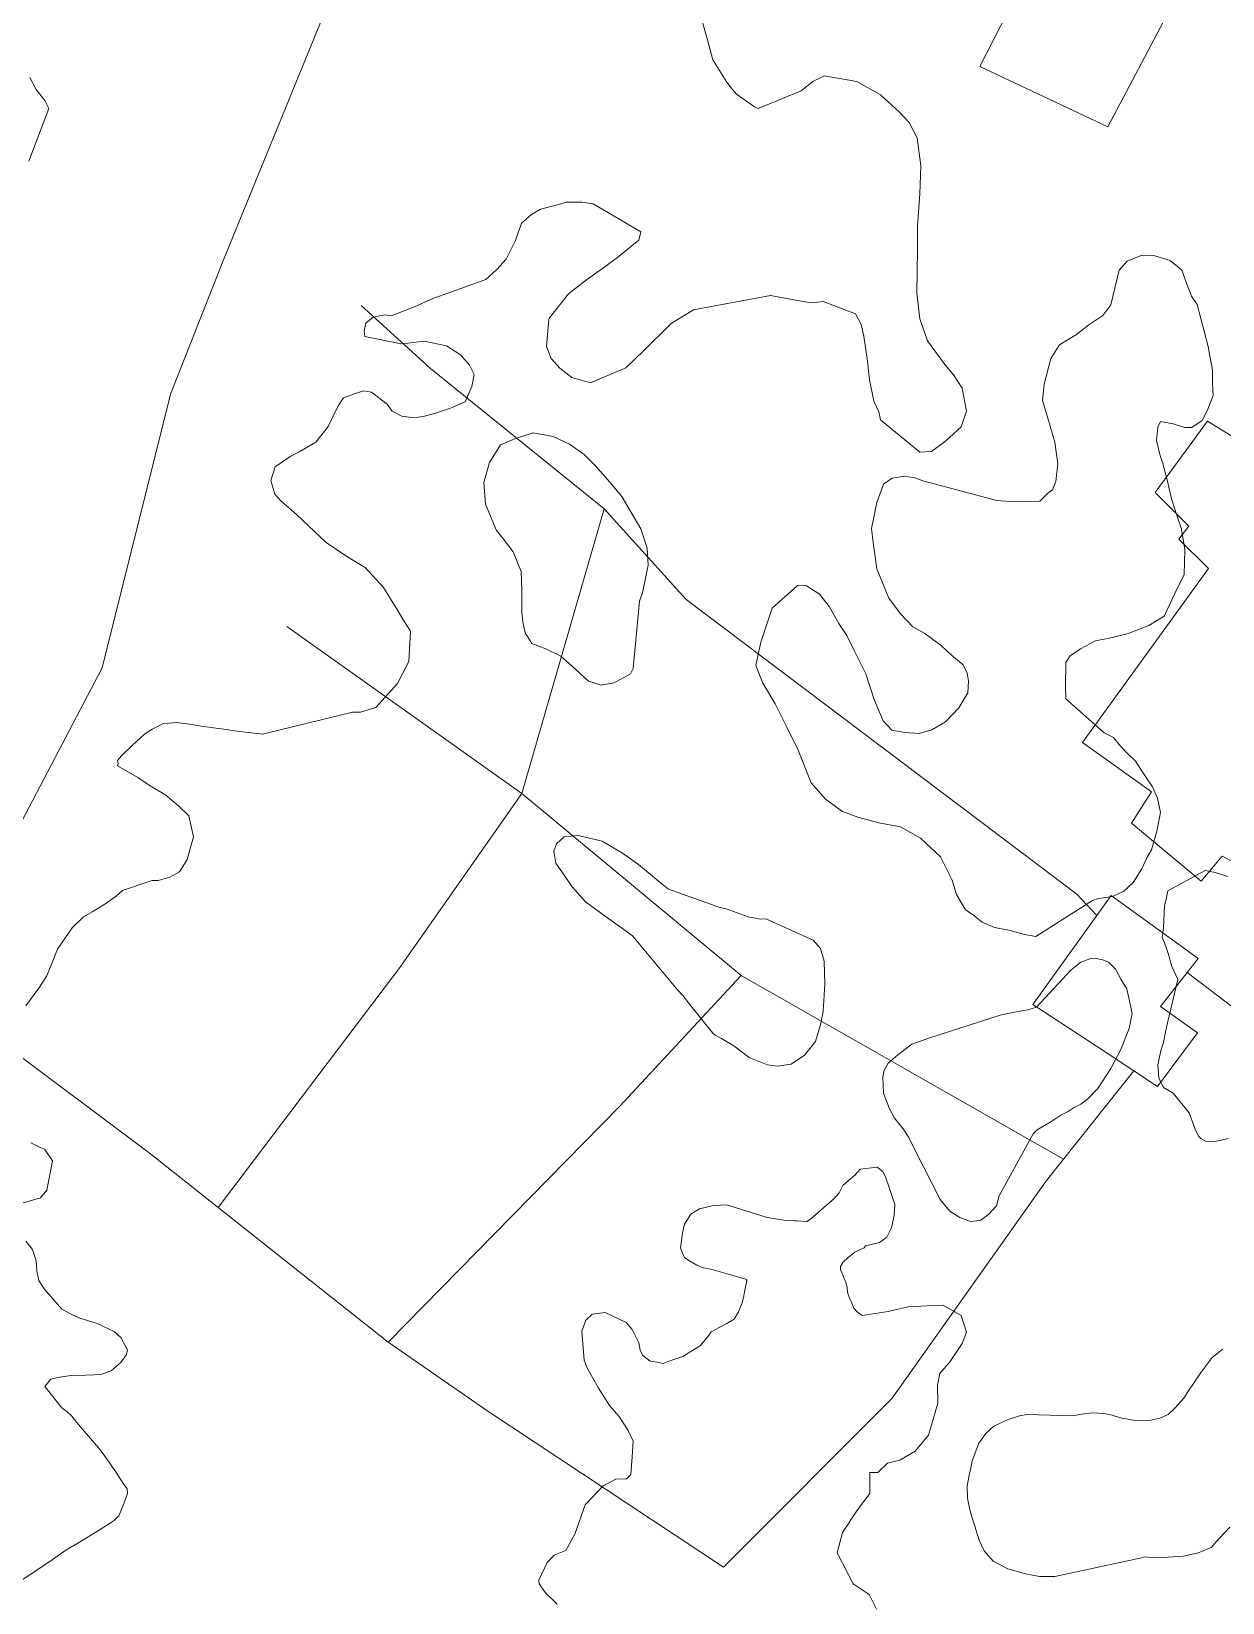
# Model space of a CAD drawing. Header units: metres. Extents: x 4652992 to 4879070, y 2074171 to 2309877.
# Drawn here: x 4653400.1 to 4653462.3, y 2306542.8 to 2306624.8 of the extents above; entities that cross this region are included whole.
import ezdxf

# ---------------------------------------------------------------- set-up
doc = ezdxf.new("R2010")
doc.units = ezdxf.units.M
doc.header["$MEASUREMENT"] = 0
for name, color, linetype, lineweight in [('Level 1', 2, 'Continuous', 0), ('Level 30', 5, 'Continuous', 0), ('Level 37', 3, 'Continuous', 0), ('Level 40', 1, 'Continuous', 0)]:
    doc.layers.add(name, color=color, linetype=linetype, lineweight=lineweight)

msp = doc.modelspace()

# ---------------------------------------------------------------- linework, layer by layer
at = {"layer": 'Level 1'}
msp.add_polyline3d([(4653398.48633, 2306581.433108, 1437), (4653403.820925, 2306591.604128, 1436), (4653407.390078, 2306605.893313, 1435), (4653410.162112, 2306612.90729, 1434), (4653415.228274, 2306625.303896, 1433)], dxfattribs=at)
at = {"layer": 'Level 30', "color": 1}
for points in [[(4653459.188326, 2306625.315354, 1444.032747), (4653456.312483, 2306619.854096, 1444.032747), (4653449.623835, 2306623.005743, 1444.032747), (4653452.567248, 2306628.768494, 1443.321529), (4653459.188326, 2306625.315354, 1444.032747)], [(4653461.512886, 2306604.485642, 1444.032747), (4653463.622907, 2306603.174321, 1444.032747), (4653464.778495, 2306604.454253, 1444.032747), (4653472.598604, 2306598.491617, 1445.455184), (4653476.775004, 2306595.429734, 1445.455184), (4653476.266867, 2306594.742184, 1445.455184), (4653465.458395, 2306580.117439, 1445.455184), (4653462.264511, 2306581.767479, 1444.743966), (4653461.169398, 2306580.470008, 1444.743966), (4653457.541461, 2306583.497815, 1444.743966), (4653458.577256, 2306585.132699, 1444.743966), (4653454.979689, 2306587.701206, 1444.032747), (4653461.565691, 2306596.781977, 1444.032747), (4653460.012268, 2306598.313984, 1444.032747), (4653460.525236, 2306599.000043, 1444.032747), (4653458.772428, 2306600.765526, 1444.032747), (4653461.512886, 2306604.485642, 1444.032747)], [(4653460.979045, 2306572.548609, 1445.717451), (4653458.899691, 2306569.742261, 1445.717451), (4653457.661802, 2306570.562503, 1445.717451), (4653456.224486, 2306571.514887, 1445.717451), (4653452.398743, 2306574.024701, 1445.317451), (4653455.727628, 2306578.665091, 1445.317451), (4653456.475372, 2306579.70743, 1445.317451), (4653461.026396, 2306576.420862, 1445.717451), (4653460.450244, 2306575.68675, 1445.717451), (4653459.059835, 2306573.915144, 1445.717451), (4653460.979045, 2306572.548609, 1445.717451)]]:
    msp.add_polyline3d(points, dxfattribs=at)
at = {"layer": 'Level 37'}
for q in [(4653430.020478, 2306599.898007, 1440.317451), (4653413.465945, 2306593.7673, 1438.517451)]:
    msp.add_line((4653425.724096, 2306585.033626, 1441.117451), q, dxfattribs=at)
for points in [[(4653455.727628, 2306578.665091, 1443.917451), (4653454.687002, 2306579.777648, 1443.917451), (4653434.306546, 2306595.169901, 1441.717451), (4653430.020478, 2306599.898007, 1440.317451), (4653420.964324, 2306607.223409, 1438.317451), (4653417.340776, 2306610.520698, 1437.117451)], [(4653409.88076, 2306563.420436, 1442.494646), (4653419.36746, 2306575.958787, 1441.517451), (4653425.724096, 2306585.033626, 1441.117451), (4653437.175294, 2306575.543995, 1443.317451)], [(4653412.832582, 2306497.35109, 1449.751957), (4653433.368377, 2306513.632206, 1448.251957), (4653446.112858, 2306524.745027, 1447.851957), (4653456.818083, 2306534.908913, 1446.917451), (4653464.205123, 2306543.110028, 1446.917451), (4653479.65731, 2306561.053187, 1445.317451), (4653475.082047, 2306564.539008, 1445.411015), (4653460.450244, 2306575.68675, 1445.710232)], [(4653453.996428, 2306565.948182, 1445.317451), (4653437.175294, 2306575.543995, 1443.317451), (4653430.823573, 2306568.692468, 1443.517451), (4653418.749063, 2306556.387757, 1443.917451)], [(4653457.661802, 2306570.562503, 1445.317451), (4653453.996428, 2306565.948182, 1445.317451), (4653453.11139, 2306564.834012, 1445.317451), (4653445.042003, 2306553.472976, 1445.717451), (4653436.244655, 2306544.645892, 1446.917451), (4653423.953618, 2306552.790138, 1445.517451), (4653418.749063, 2306556.387757, 1443.917451), (4653409.88076, 2306563.420436, 1442.494646), (4653406.283123, 2306566.273408, 1441.917451), (4653398.235889, 2306572.288965, 1440.517451)]]:
    msp.add_polyline3d(points, dxfattribs=at)
at = {"layer": 'Level 40', "color": 3, "elevation": 1444.806355, "flags": 128}
msp.add_lwpolyline([(4653430.523619, 2306590.814062), (4653429.874304, 2306590.697773), (4653429.211835, 2306590.900825), (4653428.356929, 2306591.694494), (4653427.75662, 2306592.202917), (4653426.974329, 2306592.586946), (4653426.251711, 2306592.880605), (4653425.892981, 2306593.423171), (4653425.776024, 2306593.999728), (4653425.718858, 2306594.485834), (4653425.726724, 2306595.67275), (4653425.687788, 2306596.630636), (4653425.271962, 2306597.659121), (4653424.718335, 2306598.396637), (4653424.403816, 2306598.772484), (4653423.824258, 2306600.148515), (4653423.741259, 2306601.272796), (4653424.035198, 2306602.326048), (4653424.614953, 2306603.246123), (4653425.386792, 2306603.575752), (4653426.309125, 2306603.876931), (4653427.363687, 2306603.678344), (4653428.220682, 2306603.279607), (4653428.971115, 2306602.742739), (4653429.555329, 2306602.158084), (4653430.31866, 2306601.302421), (4653430.946945, 2306600.551327), (4653431.409118, 2306599.752377), (4653431.930998, 2306598.863099), (4653432.271274, 2306597.849681), (4653432.326075, 2306596.968933), (4653432.030715, 2306595.520573), (4653431.862152, 2306595.07723), (4653431.538745, 2306591.574728), (4653431.40122, 2306591.283648), (4653430.96245, 2306591.048871), (4653430.523619, 2306590.814062)], dxfattribs=at)
at = {"layer": 'Level 40', "color": 3}
for points in [[(4653435.001321, 2306625.858405, 1443.4642), (4653435.412963, 2306624.389783, 1443.4642), (4653435.699233, 2306623.347355, 1443.4642), (4653436.392723, 2306622.240713, 1443.4642), (4653436.62455, 2306621.910402, 1443.4642), (4653436.925784, 2306621.553734, 1443.4642), (4653437.873444, 2306620.887752, 1443.4642), (4653438.050005, 2306620.805227, 1443.4642), (4653440.308215, 2306621.723184, 1445.2642), (4653440.915746, 2306622.219322, 1445.2642), (4653441.500003, 2306622.504862, 1445.2642), (4653443.200826, 2306622.216426, 1445.2642), (4653444.435214, 2306621.518263, 1445.2642), (4653445.436874, 2306620.611306, 1445.2642), (4653445.943978, 2306620.069266, 1445.2642), (4653446.356388, 2306619.269657, 1445.2642), (4653446.539145, 2306617.817297, 1445.2642), (4653446.498005, 2306616.350638, 1445.2642), (4653446.372738, 2306614.68575, 1445.2642), (4653446.36534, 2306613.406134, 1445.2642), (4653446.35159, 2306612.29139, 1445.2642), (4653446.343659, 2306611.167209, 1445.2642), (4653446.494363, 2306609.828497, 1445.2642), (4653446.89723, 2306608.673228, 1445.2642), (4653447.793073, 2306607.441669, 1445.2642), (4653448.251658, 2306606.898535, 1445.2642), (4653448.696995, 2306606.196922, 1445.2642), (4653448.927415, 2306604.997518, 1445.2642), (4653448.653095, 2306604.190382, 1445.2642), (4653447.856441, 2306603.451236, 1445.2642), (4653447.098866, 2306602.892125, 1445.2642), (4653446.494351, 2306602.867841, 1445.2642), (4653444.442455, 2306604.555039, 1443.8642), (4653444.35208, 2306604.968169, 1443.8642), (4653444.087531, 2306605.533774, 1443.8642), (4653443.864529, 2306606.638825, 1443.8642), (4653443.745675, 2306607.748704, 1443.8642), (4653443.571661, 2306608.92332, 1443.8642), (4653443.435847, 2306609.523129, 1443.8642), (4653443.142887, 2306610.088359, 1443.8642), (4653441.446503, 2306610.731256, 1443.4642), (4653440.865999, 2306610.662455, 1443.4642), (4653440.189337, 2306610.758934, 1443.4642), (4653439.363821, 2306610.915299, 1443.4642), (4653438.694012, 2306611.04217, 1443.4642), (4653434.688355, 2306610.287715, 1441.6642), (4653433.5261, 2306609.576876, 1441.6642), (4653432.067753, 2306608.155314, 1441.6642), (4653431.146598, 2306607.274033, 1441.6642), (4653429.304288, 2306606.475735, 1441.6642), (4653428.330476, 2306606.767235, 1441.6642), (4653427.715837, 2306607.254876, 1441.6642), (4653427.259044, 2306607.755887, 1441.6642), (4653427.020055, 2306608.38341, 1441.6642), (4653427.141409, 2306609.790039, 1441.6642), (4653427.170461, 2306609.876479, 1441.6642), (4653428.157039, 2306611.130578, 1441.6642), (4653429.092998, 2306611.855044, 1441.6642), (4653429.936098, 2306612.446016, 1441.6642), (4653430.713223, 2306613.025819, 1441.6642), (4653431.822525, 2306613.93475, 1441.6642), (4653431.927333, 2306614.369288, 1441.6642), (4653429.445841, 2306615.828434, 1440.6642), (4653428.858799, 2306615.923656, 1440.6642), (4653428.051691, 2306615.912874, 1440.6642), (4653427.518942, 2306615.762015, 1440.6642), (4653426.701121, 2306615.552461, 1440.6642), (4653426.22195, 2306615.28051, 1440.6642), (4653425.705143, 2306614.826082, 1440.6642), (4653425.389266, 2306613.909191, 1440.6642), (4653424.903187, 2306612.948553, 1440.6642), (4653424.429445, 2306612.395637, 1440.6642), (4653423.840684, 2306611.883892, 1440.6642), (4653421.612292, 2306611.07604, 1442.8642), (4653421.086754, 2306610.87953, 1442.8642), (4653420.127204, 2306610.456734, 1442.8642), (4653418.899686, 2306609.986079, 1442.8642), (4653418.581039, 2306610.039205, 1442.8642), (4653417.966255, 2306609.917562, 1442.8642), (4653417.581722, 2306609.594273, 1442.8642), (4653417.496101, 2306609.177168, 1442.8642), (4653417.540703, 2306608.904582, 1442.8642), (4653419.345947, 2306608.544825, 1444.2642), (4653419.78257, 2306608.557856, 1444.2642), (4653420.621962, 2306608.652167, 1444.2642), (4653421.792628, 2306608.415892, 1444.2642), (4653422.521399, 2306607.950407, 1444.2642), (4653422.9991, 2306607.409676, 1444.2642), (4653423.233694, 2306606.912008, 1444.2642), (4653423.122526, 2306606.293187, 1444.2642), (4653422.767239, 2306605.484794, 1444.2642), (4653421.998531, 2306605.163509, 1444.2642), (4653421.222103, 2306604.893809, 1444.2642), (4653420.64864, 2306604.745722, 1444.2642), (4653420.106136, 2306604.656863, 1444.2642), (4653419.455581, 2306604.745655, 1444.2642), (4653418.963659, 2306605.000297, 1444.2642), (4653418.702855, 2306605.375101, 1444.2642), (4653417.886394, 2306606.00436, 1444.2642), (4653417.459798, 2306606.061552, 1444.2642), (4653417.040293, 2306605.922225, 1444.2642), (4653416.428809, 2306605.704916, 1444.2642), (4653416.116979, 2306605.240865, 1444.2642), (4653415.628375, 2306604.204302, 1444.2642), (4653414.978186, 2306603.379622, 1444.2642), (4653414.149784, 2306602.901493, 1444.2642), (4653413.629868, 2306602.642073, 1444.2642), (4653412.854901, 2306602.102203, 1444.2642), (4653412.625318, 2306601.391585, 1444.2642), (4653412.841599, 2306600.672885, 1444.2642), (4653413.151688, 2306600.328891, 1444.2642), (4653413.97463, 2306599.601917, 1444.2642), (4653415.519662, 2306598.146902, 1444.2642), (4653416.593662, 2306597.410681, 1444.2642), (4653417.552131, 2306596.836158, 1444.2642), (4653418.514824, 2306595.799432, 1444.2642), (4653419.244427, 2306594.608675, 1444.2642), (4653419.603634, 2306593.999181, 1444.2642), (4653419.922495, 2306593.517, 1444.2642), (4653419.821522, 2306591.934926, 1444.2642), (4653419.237065, 2306590.777818, 1444.2642), (4653418.115518, 2306589.534036, 1444.2642), (4653417.313615, 2306589.283845, 1444.2642), (4653416.897062, 2306589.291046, 1444.2642), (4653412.193662, 2306588.142709, 1442.4642), (4653410.865506, 2306588.294152, 1442.4642), (4653410.291319, 2306588.37693, 1442.4642), (4653409.647926, 2306588.469686, 1442.4642), (4653409.120224, 2306588.544639, 1442.4642), (4653408.397962, 2306588.666524, 1442.4642), (4653407.69052, 2306588.740248, 1442.4642), (4653406.990523, 2306588.679471, 1442.4642), (4653406.436994, 2306588.405952, 1442.4642), (4653406.03184, 2306588.135681, 1442.4642), (4653405.410057, 2306587.572616, 1442.4642), (4653404.842474, 2306587.011404, 1442.4642), (4653404.620095, 2306586.755433, 1442.4642), (4653404.654411, 2306586.581994, 1442.4642), (4653404.633002, 2306586.478138, 1442.4642), (4653405.682461, 2306585.88347, 1444.8642), (4653406.335539, 2306585.441642, 1444.8642), (4653407.147704, 2306584.951811, 1444.8642), (4653407.812521, 2306584.39125, 1444.8642), (4653408.3435, 2306583.877901, 1444.8642), (4653408.58487, 2306582.779759, 1444.8642), (4653408.258101, 2306581.602816, 1444.8642), (4653407.85924, 2306580.95529, 1444.8642), (4653407.366028, 2306580.664897, 1444.8642), (4653406.747868, 2306580.497305, 1444.8642), (4653406.439574, 2306580.495311, 1444.8642), (4653404.886548, 2306579.975732, 1446.2642), (4653404.558052, 2306579.684382, 1446.2642), (4653403.919413, 2306579.223307, 1446.2642), (4653403.301818, 2306578.859155, 1446.2642), (4653402.852095, 2306578.603134, 1446.2642), (4653402.254073, 2306578.028314, 1446.2642), (4653401.503663, 2306576.911426, 1446.2642), (4653400.93241, 2306575.514612, 1446.2642), (4653400.520254, 2306574.875515, 1446.2642), (4653399.837931, 2306573.960644, 1446.2642)], [(4653399.995683, 2306618.054453, 1442.0642), (4653401.040272, 2306620.805345, 1442.0642), (4653400.842355, 2306621.225478, 1442.0642), (4653400.385131, 2306621.796855, 1442.0642), (4653400.046763, 2306622.428564, 1442.0642)], [(4653461.224944, 2306604.521566, 1447.606355), (4653460.687012, 2306604.152547, 1447.606355), (4653460.299614, 2306604.147304, 1447.606355), (4653459.719332, 2306604.335433, 1447.606355), (4653459.049276, 2306604.46207, 1447.606355), (4653458.913821, 2306604.173783, 1447.606355), (4653458.851031, 2306603.47935, 1447.606355), (4653459.011634, 2306602.742669, 1447.606355), (4653459.158779, 2306602.322453, 1447.606355), (4653459.378612, 2306601.496051, 1447.606355), (4653459.627178, 2306600.428689, 1447.606355), (4653459.818309, 2306599.843127, 1447.606355), (4653460.156611, 2306598.83727, 1447.606355), (4653460.330757, 2306597.78376, 1447.606355), (4653460.295004, 2306596.455525, 1447.606355), (4653459.919103, 2306595.740827, 1447.606355), (4653459.241596, 2306594.297045, 1447.606355), (4653458.448944, 2306593.817335, 1447.606355), (4653457.357949, 2306593.393464, 1447.606355), (4653456.461558, 2306593.168699, 1447.606355), (4653455.654801, 2306593.005635, 1447.606355), (4653454.876566, 2306592.601267, 1447.606355), (4653454.337237, 2306592.230607, 1447.606355), (4653454.111533, 2306591.879715, 1447.606355), (4653454.090502, 2306590.625241, 1447.606355), (4653454.11729, 2306589.990942, 1447.606355), (4653456.10968, 2306588.214406, 1449.406354), (4653456.599913, 2306587.965796, 1449.406354), (4653456.969993, 2306587.504299, 1449.406354), (4653457.355301, 2306587.118427, 1449.406354), (4653457.74059, 2306586.732574, 1449.406354), (4653458.09539, 2306586.195516, 1449.406354), (4653458.450183, 2306585.65847, 1449.406354), (4653458.627577, 2306585.389952, 1449.406354), (4653458.89277, 2306584.791187, 1449.406354), (4653459.053149, 2306584.055044, 1449.406354), (4653458.839924, 2306582.996158, 1449.406354), (4653458.582752, 2306582.102251, 1449.406354), (4653458.342574, 2306581.67603, 1449.406354), (4653458.071888, 2306581.098422, 1449.406354), (4653457.621876, 2306580.397079, 1449.406354), (4653457.143106, 2306579.936526, 1449.406354), (4653456.545911, 2306579.654991, 1449.406354), (4653455.830249, 2306579.552522, 1449.406354), (4653455.501958, 2306579.456499, 1449.406354), (4653452.550051, 2306577.572499, 1447.206354), (4653451.952107, 2306577.683618, 1447.206354), (4653451.145151, 2306577.912435, 1447.206354), (4653450.397475, 2306578.051386, 1447.206354), (4653449.75518, 2306578.328489, 1447.206354), (4653449.218329, 2306578.743753, 1447.206354), (4653448.875091, 2306578.965303, 1447.206354), (4653448.415023, 2306579.760681, 1447.206354), (4653448.179359, 2306580.514314, 1447.206354), (4653447.571749, 2306581.73146, 1447.206354), (4653446.528527, 2306582.71434, 1447.206354), (4653445.483036, 2306583.303437, 1447.206354), (4653444.360343, 2306583.512631, 1447.206354), (4653443.252777, 2306583.79789, 1447.206354), (4653442.459923, 2306584.103412, 1447.206354), (4653441.57884, 2306584.74098, 1447.206354), (4653440.818836, 2306585.592718, 1447.206354), (4653440.153638, 2306587.294587, 1447.206354), (4653439.545675, 2306588.512437, 1447.206354), (4653438.937713, 2306589.730289, 1447.206354), (4653438.298857, 2306590.796183, 1447.206354), (4653437.944269, 2306591.730043, 1447.206354), (4653438.191423, 2306592.945476, 1447.206354), (4653438.786769, 2306594.726013, 1447.206354), (4653440.112987, 2306595.895893, 1447.206354), (4653440.577629, 2306595.887503, 1447.206354), (4653441.264554, 2306595.443444, 1447.206354), (4653441.755467, 2306594.799813, 1447.206354), (4653442.274975, 2306593.914461, 1447.206354), (4653442.691013, 2306593.284908, 1447.206354), (4653443.076232, 2306592.503541, 1447.206354), (4653443.683777, 2306591.286525, 1447.206354), (4653444.110872, 2306589.945637, 1447.206354), (4653444.584177, 2306588.832502, 1447.206354), (4653445.03098, 2306588.354885, 1447.206354), (4653445.704321, 2306588.229043, 1447.206354), (4653446.467738, 2306588.165174, 1447.206354), (4653447.127568, 2306588.357049, 1447.206354), (4653447.833376, 2306588.776631, 1447.206354), (4653448.525713, 2306589.513701, 1447.206354), (4653448.993646, 2306590.292549, 1447.206354), (4653449.041749, 2306590.91359, 1447.206354), (4653448.969048, 2306591.32096, 1447.206354), (4653448.746872, 2306591.756323, 1447.206354), (4653448.150972, 2306592.261721, 1447.206354), (4653447.629776, 2306592.753151, 1447.206354), (4653446.750092, 2306593.390572, 1447.206354), (4653446.123265, 2306593.744372, 1447.206354), (4653445.48311, 2306594.415729, 1447.206354), (4653444.87368, 2306595.238875, 1447.206354), (4653444.253137, 2306596.772893, 1447.206354), (4653444.066004, 2306598.146651, 1447.206354), (4653443.980142, 2306598.871384, 1447.206354), (4653444.257137, 2306600.236249, 1447.206354), (4653444.606689, 2306601.19362, 1447.206354), (4653445.057417, 2306601.502204, 1447.206354), (4653445.701577, 2306601.616916, 1447.206354), (4653446.224782, 2306601.518344, 1447.206354), (4653446.65783, 2306601.358081, 1447.206354), (4653450.511753, 2306600.336296, 1445.406354), (4653451.200795, 2306600.28531, 1445.406354), (4653451.665215, 2306600.276637, 1445.406354), (4653452.054751, 2306600.282065, 1445.406354), (4653452.75889, 2306600.30702, 1445.406354), (4653453.150255, 2306600.706148, 1445.406354), (4653453.420721, 2306600.891586, 1445.406354), (4653453.587599, 2306601.332942, 1445.406354), (4653453.696931, 2306602.257863, 1445.406354), (4653453.537777, 2306603.390904, 1445.406354), (4653453.169614, 2306604.642097, 1445.406354), (4653452.88967, 2306605.561474, 1445.406354), (4653452.983688, 2306606.41008, 1445.406354), (4653453.334645, 2306607.761153, 1445.406354), (4653453.787107, 2306608.462827, 1445.406354), (4653454.672639, 2306609.003572, 1445.406354), (4653455.318409, 2306609.510859, 1445.406354), (4653456.038751, 2306610.003866, 1445.406354), (4653456.460106, 2306610.553435, 1445.406354), (4653456.902222, 2306612.357575, 1445.406354), (4653457.308093, 2306612.831061, 1445.406354), (4653458.071944, 2306613.157797, 1445.406354), (4653458.759173, 2306613.105845, 1445.406354), (4653459.565003, 2306612.874096, 1445.406354), (4653460.160325, 2306612.367873, 1445.406354), (4653460.411259, 2306611.691216, 1445.406354), (4653460.662198, 2306611.014543, 1445.406354), (4653460.958965, 2306610.56506, 1445.406354), (4653461.539839, 2306608.383208, 1447.606355), (4653461.612511, 2306607.97741, 1447.606355), (4653461.757863, 2306607.165773, 1447.606355), (4653461.769651, 2306606.457786, 1447.606355), (4653461.796663, 2306605.825285, 1447.606355), (4653461.480372, 2306605.022361, 1447.606355), (4653461.224944, 2306604.521566, 1447.606355)], [(4653437.541302, 2306578.602232, 1445.864198), (4653438.173416, 2306578.484861, 1445.864198), (4653438.461356, 2306578.489793, 1445.864198), (4653440.930795, 2306577.379342, 1446.664197), (4653441.304875, 2306576.938558, 1446.664197), (4653441.494205, 2306576.288862, 1446.664197), (4653441.539287, 2306575.090426, 1446.664197), (4653441.456028, 2306573.657841, 1446.664197), (4653441.317711, 2306572.976034, 1446.664197), (4653441.04537, 2306572.09733, 1446.664197), (4653440.475945, 2306571.376389, 1446.664197), (4653439.771569, 2306570.911118, 1446.664197), (4653439.072103, 2306570.800006, 1446.664197), (4653438.542248, 2306570.873173, 1446.664197), (4653437.584085, 2306571.26089, 1446.664197), (4653436.796256, 2306571.862397, 1446.664197), (4653436.144304, 2306572.252329, 1446.664197), (4653435.816382, 2306572.4303, 1446.664197), (4653435.695058, 2306572.525006, 1446.664197), (4653434.550576, 2306573.957349, 1445.264198), (4653434.128509, 2306574.485574, 1445.264198), (4653433.843122, 2306574.795292, 1445.264198), (4653431.508378, 2306577.603397, 1444.064198), (4653430.979757, 2306577.996088, 1444.064198), (4653430.463713, 2306578.35266, 1444.064198), (4653429.046655, 2306579.387357, 1444.064198), (4653428.359491, 2306580.175129, 1444.064198), (4653427.502935, 2306581.407834, 1444.064198), (4653427.389371, 2306582.024474, 1444.064198), (4653427.539497, 2306582.419375, 1444.064198), (4653427.932049, 2306582.770804, 1444.064198), (4653428.660298, 2306582.843539, 1444.064198), (4653429.924881, 2306582.547828, 1444.064198), (4653430.983485, 2306581.919175, 1444.064198), (4653431.814579, 2306581.33909, 1444.064198), (4653432.850693, 2306580.470829, 1444.064198), (4653433.370958, 2306580.043849, 1444.064198), (4653436.050122, 2306579.089831, 1445.864198), (4653436.384402, 2306579.025481, 1445.864198), (4653436.964929, 2306578.818112, 1445.864198), (4653437.541302, 2306578.602232, 1445.864198)], [(4653462.591262, 2306567.02156, 1453.464197), (4653462.226743, 2306566.933683, 1453.464197), (4653461.784379, 2306566.85307, 1453.464197), (4653461.435291, 2306566.866644, 1453.464197), (4653461.154743, 2306567.022183, 1453.464197), (4653461.030278, 2306567.151177, 1453.464197), (4653460.862948, 2306567.520784, 1453.464197), (4653460.544956, 2306568.373081, 1453.464197), (4653459.721373, 2306569.398126, 1453.464197), (4653459.205363, 2306569.684235, 1453.464197), (4653458.968718, 2306570.201821, 1453.464197), (4653458.908664, 2306570.865369, 1453.464197), (4653459.061802, 2306571.609827, 1453.464197), (4653459.214417, 2306572.040468, 1453.464197), (4653459.321065, 2306572.570717, 1453.464197), (4653459.419646, 2306573.060857, 1453.464197), (4653459.956922, 2306575.320498, 1451.064198), (4653459.639149, 2306576.01067, 1451.064198), (4653459.457378, 2306576.68416, 1451.064198), (4653459.283262, 2306577.215757, 1451.064198), (4653459.147424, 2306577.525795, 1451.064198), (4653459.207685, 2306578.040288, 1451.064198), (4653459.266243, 2306579.154056, 1451.064198), (4653459.3409, 2306579.525006, 1451.064198), (4653459.427091, 2306579.95327, 1451.064198), (4653461.384061, 2306581.020985, 1448.864198), (4653461.898062, 2306580.922175, 1448.864198), (4653462.562249, 2306580.714576, 1448.864198)], [(4653449.649608, 2306562.737793, 1448.664197), (4653449.130856, 2306562.699342, 1448.664197), (4653448.587916, 2306562.901461, 1448.664197), (4653448.064357, 2306563.240468, 1448.664197), (4653447.550932, 2306563.835725, 1448.664197), (4653446.2075, 2306566.467785, 1447.064198), (4653445.918357, 2306567.080768, 1447.064198), (4653445.622061, 2306567.523565, 1447.064198), (4653445.174824, 2306568.081299, 1447.064198), (4653444.904768, 2306568.578688, 1447.064198), (4653444.593194, 2306569.393514, 1447.064198), (4653444.555412, 2306570.233417, 1447.064198), (4653444.638385, 2306570.587852, 1447.064198), (4653444.838669, 2306570.951413, 1447.064198), (4653445.343039, 2306571.398945, 1447.064198), (4653446.0807, 2306571.956642, 1447.064198), (4653447.022096, 2306572.276189, 1447.064198), (4653450.680049, 2306573.467653, 1448.464197), (4653451.175222, 2306573.579335, 1448.464197), (4653451.79362, 2306573.689015, 1448.464197), (4653452.134075, 2306573.744307, 1448.464197), (4653452.590028, 2306573.890778, 1448.464197), (4653454.36574, 2306575.817725, 1450.864198), (4653454.901939, 2306576.225461, 1450.864198), (4653455.372821, 2306576.408288, 1450.864198), (4653455.694868, 2306576.426221, 1450.864198), (4653456.041122, 2306576.360573, 1450.864198), (4653456.340626, 2306576.236753, 1450.864198), (4653456.701511, 2306575.861839, 1450.864198), (4653456.9835, 2306575.351658, 1450.864198), (4653457.289816, 2306574.844525, 1450.864198), (4653457.565626, 2306573.558054, 1450.864198), (4653457.414761, 2306572.764026, 1450.864198), (4653456.98985, 2306571.670089, 1450.864198), (4653456.459241, 2306570.679023, 1450.864198), (4653455.775862, 2306569.635649, 1450.864198), (4653455.22517, 2306569.071291, 1450.864198), (4653454.891585, 2306568.822693, 1450.864198), (4653454.541492, 2306568.638386, 1450.864198), (4653454.229448, 2306568.440601, 1450.864198), (4653453.859271, 2306568.24433, 1450.864198), (4653453.384941, 2306567.924557, 1450.864198), (4653452.613399, 2306567.478732, 1450.864198), (4653452.410565, 2306567.263356, 1450.864198), (4653450.631684, 2306564.041114, 1448.664197), (4653450.486964, 2306563.509777, 1448.664197), (4653450.085645, 2306563.063258, 1448.664197), (4653449.649608, 2306562.737793, 1448.664197)], [(4653400.104105, 2306566.794362, 1455.6642), (4653400.8408, 2306566.455153, 1455.6642), (4653401.240385, 2306565.854946, 1455.6642), (4653400.941054, 2306564.321005, 1455.6642), (4653400.609604, 2306563.930825, 1455.6642), (4653399.538998, 2306563.613198, 1455.6642)], [(4653427.574476, 2306542.712817, 1448.664197), (4653426.968822, 2306543.307451, 1448.664197), (4653426.636894, 2306543.778081, 1448.664197), (4653426.613505, 2306543.958504, 1448.664197), (4653427.040075, 2306544.889479, 1447.464197), (4653427.410609, 2306545.266691, 1447.464197), (4653428.016168, 2306545.509587, 1447.464197), (4653428.48788, 2306546.366885, 1447.464197), (4653429.031924, 2306547.904425, 1447.464197), (4653429.970213, 2306548.889914, 1447.464197), (4653430.628102, 2306549.233672, 1447.464197), (4653431.195755, 2306549.262098, 1447.464197), (4653431.406186, 2306549.489765, 1447.464197), (4653431.49056, 2306550.403392, 1447.464197), (4653431.531069, 2306551.222413, 1447.464197), (4653431.278005, 2306551.77452, 1447.464197), (4653430.783917, 2306552.52336, 1447.464197), (4653430.306129, 2306553.093883, 1447.464197), (4653429.716129, 2306554.021024, 1447.464197), (4653429.111321, 2306555.076446, 1447.464197), (4653428.972515, 2306555.448692, 1447.464197), (4653428.849874, 2306556.963585, 1447.464197), (4653429.069541, 2306557.535695, 1447.464197), (4653429.402256, 2306557.862015, 1447.464197), (4653430.066938, 2306557.942671, 1447.464197), (4653431.165518, 2306557.425023, 1448.064198), (4653431.482182, 2306557.056365, 1448.064198), (4653431.833659, 2306556.354541, 1448.064198), (4653431.893983, 2306555.971077, 1448.064198), (4653432.020084, 2306555.710974, 1448.064198), (4653432.418729, 2306555.404366, 1448.064198), (4653432.678879, 2306555.356787, 1448.064198), (4653433.101312, 2306555.27953, 1448.064198), (4653433.454654, 2306555.40938, 1448.064198), (4653434.132756, 2306555.649951, 1448.064198), (4653435.05152, 2306556.222347, 1448.064198), (4653435.442312, 2306556.703721, 1448.064198), (4653435.612164, 2306556.927196, 1448.064198), (4653436.021373, 2306557.157622, 1448.064198), (4653436.418133, 2306557.360132, 1448.064198), (4653436.799696, 2306557.59859, 1448.064198), (4653437.025508, 2306557.975099, 1448.064198), (4653437.231043, 2306558.440145, 1448.064198), (4653437.30809, 2306558.820027, 1448.064198), (4653437.349307, 2306559.023243, 1448.064198), (4653437.384345, 2306559.195998, 1448.064198), (4653437.469236, 2306559.614551, 1448.064198), (4653437.414615, 2306559.685578, 1448.064198), (4653435.58609, 2306560.203104, 1446.864198), (4653435.192566, 2306560.280677, 1446.864198), (4653434.85559, 2306560.416952, 1446.864198), (4653434.447649, 2306560.655046, 1446.864198), (4653434.215397, 2306560.817399, 1446.864198), (4653434.085678, 2306561.099908, 1446.864198), (4653434.008932, 2306561.301372, 1446.864198), (4653434.103739, 2306562.107893, 1446.864198), (4653434.206605, 2306562.545446, 1446.864198), (4653434.540625, 2306563.067388, 1446.864198), (4653435.005393, 2306563.348769, 1446.864198), (4653435.65081, 2306563.510308, 1446.864198), (4653436.098406, 2306563.553228, 1446.864198), (4653436.398456, 2306563.568287, 1446.864198), (4653438.469771, 2306562.918486, 1447.664197), (4653438.727363, 2306562.871121, 1447.664197), (4653438.954806, 2306562.829314, 1447.664197), (4653439.49606, 2306562.738306, 1447.664197), (4653439.951682, 2306562.727069, 1447.664197), (4653440.05424, 2306562.728986, 1447.664197), (4653440.603071, 2306562.689447, 1447.664197), (4653440.791034, 2306562.819257, 1447.664197), (4653442.001954, 2306563.880961, 1449.064198), (4653442.277051, 2306564.189212, 1449.064198), (4653442.479483, 2306564.576489, 1449.064198), (4653442.764329, 2306564.841828, 1449.064198), (4653443.11039, 2306565.108905, 1449.064198), (4653443.380648, 2306565.420535, 1449.064198), (4653444.259521, 2306565.527586, 1449.064198), (4653444.570507, 2306565.309976, 1449.064198), (4653444.721483, 2306564.978488, 1449.064198), (4653444.87491, 2306564.513608, 1449.064198), (4653445.03374, 2306564.057228, 1449.064198), (4653445.185078, 2306563.585702, 1449.064198), (4653445.163184, 2306563.010818, 1449.064198)], [(4653445.163184, 2306563.010818, 1449.064198), (4653445.020505, 2306562.354267, 1449.064198), (4653444.765383, 2306561.876968, 1449.064198), (4653444.395568, 2306561.594495, 1449.064198), (4653443.66057, 2306561.415098, 1449.064198), (4653443.583469, 2306561.323424, 1449.064198), (4653443.096332, 2306561.087745, 1449.064198), (4653442.762387, 2306560.807588, 1449.064198), (4653442.476448, 2306560.555134, 1449.064198), (4653442.353838, 2306560.347525, 1449.064198), (4653442.355067, 2306560.184087, 1449.064198), (4653442.629124, 2306559.50492, 1450.664197), (4653442.678905, 2306559.33192, 1450.664197), (4653442.732159, 2306558.938779, 1450.664197), (4653442.83683, 2306558.662873, 1450.664197), (4653442.917486, 2306558.516656, 1450.664197), (4653443.046295, 2306558.17014, 1450.664197), (4653443.230367, 2306557.973178, 1450.664197), (4653443.481558, 2306557.775962, 1450.664197), (4653444.848795, 2306558.000213, 1450.664197), (4653445.887178, 2306558.243221, 1450.664197), (4653446.87922, 2306558.293405, 1450.664197), (4653447.711316, 2306558.327729, 1450.664197), (4653448.653199, 2306557.782285, 1450.664197), (4653448.935405, 2306556.916002, 1450.664197), (4653448.705922, 2306556.331224, 1450.664197), (4653448.075946, 2306555.387202, 1450.664197), (4653447.53857, 2306554.753274, 1450.664197), (4653447.411022, 2306554.12139, 1450.664197), (4653447.432706, 2306553.208961, 1450.664197), (4653446.953596, 2306551.532501, 1451.664197), (4653446.255822, 2306550.70833, 1451.664197), (4653445.449757, 2306550.230905, 1451.664197), (4653444.802237, 2306550.077111, 1451.664197), (4653444.303073, 2306549.591318, 1451.664197), (4653443.893228, 2306549.593316, 1454.264198), (4653443.891356, 2306548.487382, 1455.064198), (4653443.240688, 2306547.632303, 1455.064198), (4653442.456166, 2306546.453504, 1455.064198), (4653442.173261, 2306545.391845, 1455.064198), (4653443.008322, 2306543.779085, 1455.064198), (4653443.849116, 2306543.209011, 1455.064198), (4653444.24046, 2306542.442226, 1455.064198)], [(4653399.837221, 2306561.66504, 1455.6642), (4653400.189655, 2306561.236631, 1455.6642), (4653400.388162, 2306560.640301, 1455.6642), (4653400.414023, 2306560.091992, 1455.6642), (4653400.520352, 2306559.611138, 1455.6642), (4653400.794061, 2306559.172757, 1455.6642), (4653401.728025, 2306558.107687, 1455.6642), (4653402.071706, 2306557.931416, 1455.6642), (4653402.602281, 2306557.669196, 1455.6642), (4653403.57241, 2306557.372939, 1455.6642), (4653404.445162, 2306556.948872, 1455.6642), (4653404.801123, 2306556.640535, 1455.6642), (4653405.148977, 2306555.988322, 1455.6642), (4653405.099744, 2306555.748851, 1455.6642), (4653404.804308, 2306555.331856, 1455.6642), (4653404.307565, 2306554.920614, 1455.6642), (4653403.821994, 2306554.725236, 1455.6642), (4653403.424227, 2306554.691247, 1455.6642), (4653402.965003, 2306554.66275, 1455.6642), (4653402.204935, 2306554.651037, 1455.6642), (4653401.598722, 2306554.573046, 1455.6642), (4653401.141569, 2306554.468684, 1455.6642), (4653400.830196, 2306554.082502, 1455.6642), (4653401.730903, 2306552.95904, 1457.2642), (4653401.977997, 2306552.77824, 1457.2642), (4653402.242791, 2306552.533317, 1457.2642), (4653402.483682, 2306552.206978, 1457.2642), (4653403.004955, 2306551.612914, 1457.2642), (4653403.73554, 2306550.746072, 1457.2642), (4653404.184127, 2306550.131865, 1457.2642), (4653404.623321, 2306549.48343, 1457.2642), (4653404.865893, 2306549.10242, 1457.2642), (4653405.134849, 2306548.739323, 1457.2642), (4653405.152939, 2306548.492943, 1457.2642), (4653404.946249, 2306547.907818, 1457.2642), (4653404.6992, 2306547.326874, 1457.2642), (4653404.451674, 2306547.086709, 1457.2642), (4653404.291526, 2306546.976291, 1457.2642), (4653403.575218, 2306546.525522, 1457.2642), (4653402.556978, 2306545.895766, 1457.2642), (4653401.925544, 2306545.538157, 1457.2642), (4653401.210742, 2306545.023753, 1457.2642), (4653401.048101, 2306544.91318, 1457.2642), (4653398.516515, 2306543.229034, 1461.0642)], [(4653462.67888, 2306546.739068, 1451.864198), (4653462.136712, 2306546.160777, 1451.864198), (4653461.690822, 2306545.67395, 1451.864198), (4653461.019366, 2306545.39491, 1451.864198), (4653460.252124, 2306545.213367, 1451.864198), (4653459.4565, 2306545.172584, 1451.864198), (4653458.833545, 2306545.129678, 1451.864198), (4653458.213146, 2306545.175615, 1451.864198), (4653458.065002, 2306545.131524, 1451.864198), (4653453.545772, 2306544.154723, 1450.264198), (4653452.742593, 2306544.158111, 1450.264198), (4653452.004206, 2306544.295958, 1450.264198), (4653451.093537, 2306544.553281, 1450.264198), (4653450.321645, 2306544.959204, 1450.264198), (4653449.846188, 2306545.488503, 1450.264198), (4653449.597423, 2306546.058257, 1450.264198), (4653449.274271, 2306547.067193, 1450.264198), (4653449.102089, 2306547.633759, 1450.264198), (4653448.987764, 2306548.24726, 1450.264198), (4653448.966517, 2306548.896338, 1450.264198), (4653449.093797, 2306549.527609, 1450.264198), (4653449.135382, 2306549.733854, 1450.264198), (4653449.227269, 2306550.189582, 1450.264198), (4653449.576867, 2306551.124851, 1450.264198), (4653449.939096, 2306551.624615, 1450.264198), (4653450.363262, 2306552.004407, 1450.264198), (4653451.109389, 2306552.354846, 1450.264198), (4653451.699935, 2306552.550032, 1450.264198), (4653452.093004, 2306552.613473, 1450.264198), (4653454.456333, 2306552.538456, 1449.264198), (4653454.947844, 2306552.634417, 1449.264198), (4653455.493053, 2306552.70087, 1449.264198), (4653456.048451, 2306552.674749, 1449.264198), (4653456.406891, 2306552.607294, 1449.264198), (4653457.030298, 2306552.424142, 1449.264198), (4653457.755742, 2306552.296485, 1449.264198), (4653458.387452, 2306552.291932, 1449.264198), (4653459.014474, 2306552.431869, 1449.264198), (4653459.460996, 2306552.611373, 1449.264198), (4653459.824867, 2306552.961923, 1449.264198), (4653460.27513, 2306553.474081, 1449.264198), (4653460.482472, 2306553.802785, 1449.264198), (4653461.171291, 2306554.827416, 1449.264198), (4653461.75157, 2306555.59529, 1449.264198), (4653462.306873, 2306556.019065, 1449.264198)]]:
    msp.add_polyline3d(points, dxfattribs=at)

doc.saveas('drawing.dxf')
